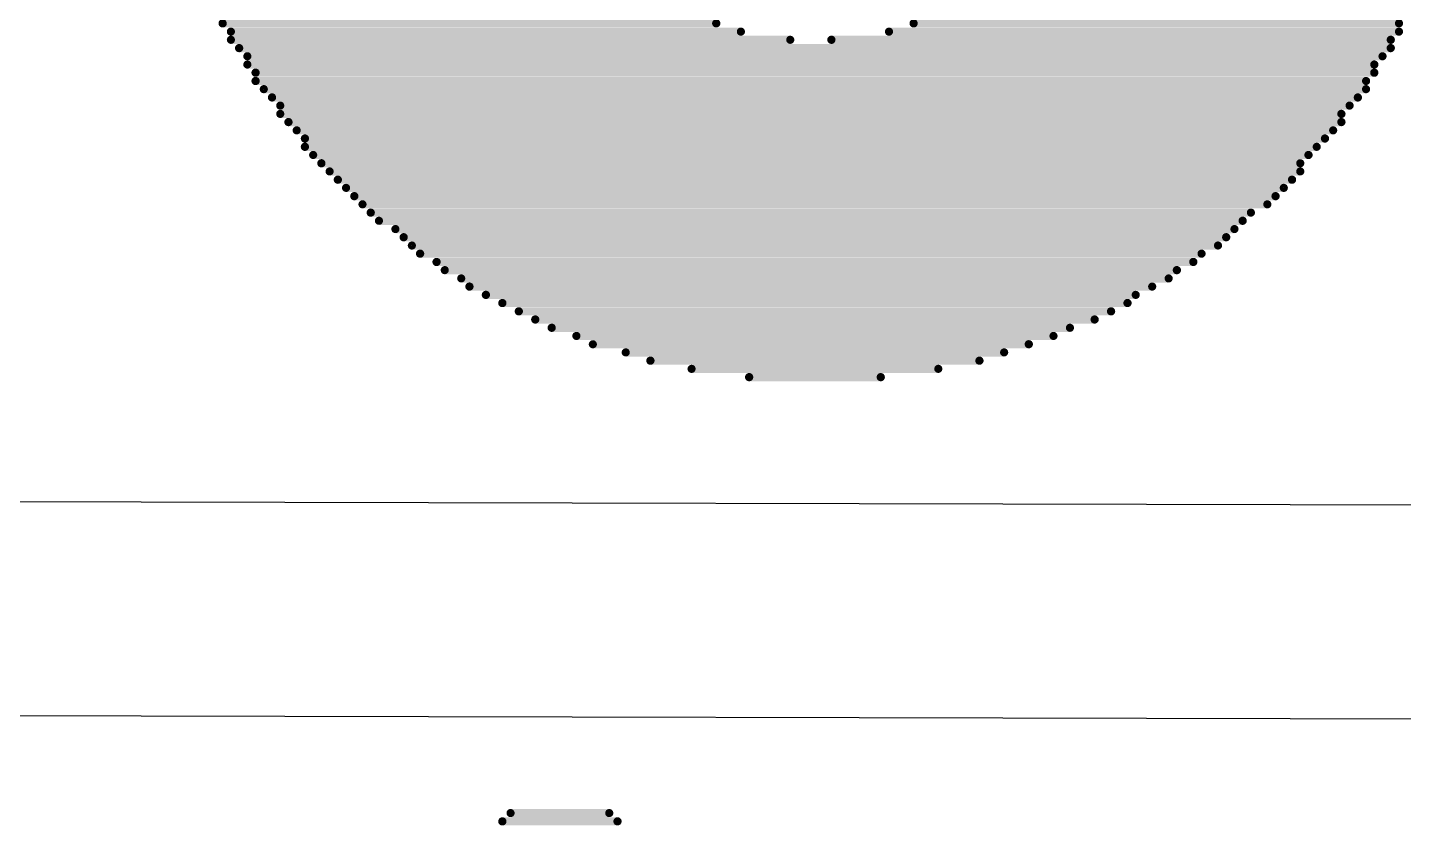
# Model space of a CAD drawing. Header units: inches. Extents: x 0 to 5455, y -5 to 5444.
# Drawn here: x 7.766 to 8.828, y 29.934 to 30.55 of the extents above; entities that cross this region are included whole.
import ezdxf

# ---------------------------------------------------------------- set-up
doc = ezdxf.new("R2010")
doc.units = ezdxf.units.IN
doc.layers.add('Bottom Overlay', color=54, linetype='Continuous')
doc.layers.add('Top Layer', color=1, linetype='Continuous')

# ---------------------------------------------------------------- blocks, each defined once
blk = doc.blocks.new('5394DE47_A0E8_4329_8464_7791B7C19310_33')
at = {"layer": 'Bottom Overlay'}
for points in [[(13.7112, -0.9813, 0.00635, 0.00635, 0), (13.6223, -0.9813, 0.00635, 0.00635, 0)], [(13.7048, -0.9877, 0.00635, 0.00635, 0), (13.6286, -0.9877, 0.00635, 0.00635, 0)], [(13.5651, -1.3306, 0.00635, 0.00635, 0), (13.3746, -1.3306, 0.00635, 0.00635, 0)], [(13.5207, -1.3242, 0.00635, 0.00635, 0), (13.4191, -1.3242, 0.00635, 0.00635, 0)], [(13.5969, -1.3369, 0.00635, 0.00635, 0), (13.3429, -1.3369, 0.00635, 0.00635, 0)], [(13.6413, -1.3496, 0.00635, 0.00635, 0), (13.3048, -1.3496, 0.00635, 0.00635, 0)], [(13.6159, -1.3433, 0.00635, 0.00635, 0), (13.3238, -1.3433, 0.00635, 0.00635, 0)], [(13.6731, -1.3623, 0.00635, 0.00635, 0), (13.273, -1.3623, 0.00635, 0.00635, 0)], [(13.654, -1.356, 0.00635, 0.00635, 0), (13.2857, -1.356, 0.00635, 0.00635, 0)], [(13.6858, -1.3687, 0.00635, 0.00635, 0), (13.254, -1.3687, 0.00635, 0.00635, 0)], [(13.7112, -1.3814, 0.00635, 0.00635, 0), (13.2286, -1.3814, 0.00635, 0.00635, 0)], [(13.6985, -1.375, 0.00635, 0.00635, 0), (13.2413, -1.375, 0.00635, 0.00635, 0)], [(13.7366, -1.3941, 0.00635, 0.00635, 0), (13.2095, -1.3941, 0.00635, 0.00635, 0)], [(13.7239, -1.3877, 0.00635, 0.00635, 0), (13.2222, -1.3877, 0.00635, 0.00635, 0)], [(13.7429, -1.4004, 0.00635, 0.00635, 0), (13.1968, -1.4004, 0.00635, 0.00635, 0)], [(13.762, -1.4131, 0.00635, 0.00635, 0), (13.1778, -1.4131, 0.00635, 0.00635, 0)], [(13.7556, -1.4068, 0.00635, 0.00635, 0), (13.1905, -1.4068, 0.00635, 0.00635, 0)], [(13.781, -1.4258, 0.00635, 0.00635, 0), (13.1587, -1.4258, 0.00635, 0.00635, 0)], [(13.7747, -1.4195, 0.00635, 0.00635, 0), (13.1714, -1.4195, 0.00635, 0.00635, 0)], [(13.7874, -1.4322, 0.00635, 0.00635, 0), (13.1524, -1.4322, 0.00635, 0.00635, 0)], [(13.8064, -1.4449, 0.00635, 0.00635, 0), (13.1397, -1.4449, 0.00635, 0.00635, 0)], [(13.7937, -1.4385, 0.00635, 0.00635, 0), (13.146, -1.4385, 0.00635, 0.00635, 0)], [(13.8191, -1.4576, 0.00635, 0.00635, 0), (13.1206, -1.4576, 0.00635, 0.00635, 0)], [(13.8128, -1.4512, 0.00635, 0.00635, 0), (13.1333, -1.4512, 0.00635, 0.00635, 0)], [(13.8255, -1.4639, 0.00635, 0.00635, 0), (13.1143, -1.4639, 0.00635, 0.00635, 0)], [(13.8382, -1.4766, 0.00635, 0.00635, 0), (13.1016, -1.4766, 0.00635, 0.00635, 0)], [(13.8318, -1.4703, 0.00635, 0.00635, 0), (13.1079, -1.4703, 0.00635, 0.00635, 0)], [(13.8445, -1.483, 0.00635, 0.00635, 0), (13.0952, -1.483, 0.00635, 0.00635, 0)], [(13.8509, -1.4893, 0.00635, 0.00635, 0), (13.0952, -1.4893, 0.00635, 0.00635, 0)], [(13.8572, -1.4957, 0.00635, 0.00635, 0), (13.0889, -1.4957, 0.00635, 0.00635, 0)], [(13.8636, -1.5084, 0.00635, 0.00635, 0), (13.0762, -1.5084, 0.00635, 0.00635, 0)], [(13.8636, -1.502, 0.00635, 0.00635, 0), (13.0825, -1.502, 0.00635, 0.00635, 0)], [(13.8763, -1.5211, 0.00635, 0.00635, 0), (13.0635, -1.5211, 0.00635, 0.00635, 0)], [(13.8699, -1.5147, 0.00635, 0.00635, 0), (13.0698, -1.5147, 0.00635, 0.00635, 0)], [(13.8826, -1.5274, 0.00635, 0.00635, 0), (13.0635, -1.5274, 0.00635, 0.00635, 0)], [(13.889, -1.5401, 0.00635, 0.00635, 0), (13.0508, -1.5401, 0.00635, 0.00635, 0)], [(13.8826, -1.5338, 0.00635, 0.00635, 0), (13.0571, -1.5338, 0.00635, 0.00635, 0)], [(13.8953, -1.5465, 0.00635, 0.00635, 0), (13.0444, -1.5465, 0.00635, 0.00635, 0)], [(13.9017, -1.5528, 0.00635, 0.00635, 0), (13.0444, -1.5528, 0.00635, 0.00635, 0)], [(13.9017, -1.5592, 0.00635, 0.00635, 0), (13.0381, -1.5592, 0.00635, 0.00635, 0)], [(13.908, -1.5719, 0.00635, 0.00635, 0), (13.0317, -1.5719, 0.00635, 0.00635, 0)], [(13.908, -1.5655, 0.00635, 0.00635, 0), (13.0381, -1.5655, 0.00635, 0.00635, 0)], [(13.9144, -1.5782, 0.00635, 0.00635, 0), (13.0254, -1.5782, 0.00635, 0.00635, 0)], [(13.4572, -1.5846, 0.00635, 0.00635, 0), (13.0254, -1.5846, 0.00635, 0.00635, 0)], [(13.9207, -1.5846, 0.00635, 0.00635, 0), (13.4889, -1.5846, 0.00635, 0.00635, 0)], [(13.4127, -1.5909, 0.00635, 0.00635, 0), (13.019, -1.5909, 0.00635, 0.00635, 0)], [(13.9207, -1.5909, 0.00635, 0.00635, 0), (13.527, -1.5909, 0.00635, 0.00635, 0)], [(13.3937, -1.5973, 0.00635, 0.00635, 0), (13.019, -1.5973, 0.00635, 0.00635, 0)], [(13.9271, -1.5973, 0.00635, 0.00635, 0), (13.5461, -1.5973, 0.00635, 0.00635, 0)]]:
    blk.add_lwpolyline(points, format="xyseb", dxfattribs=at)
for points in [[(13.6207, -0.9813, 0.00317, 0.00317, 1), (13.6239, -0.9813, 0.00317, 0.00317, 1)], [(13.6271, -0.9877, 0.00317, 0.00317, 1), (13.6302, -0.9877, 0.00317, 0.00317, 1)], [(13.7033, -0.9877, 0.00317, 0.00317, 1), (13.7064, -0.9877, 0.00317, 0.00317, 1)], [(13.7096, -0.9813, 0.00317, 0.00317, 1), (13.7128, -0.9813, 0.00317, 0.00317, 1)], [(13.3731, -1.3306, 0.00317, 0.00317, 1), (13.3762, -1.3306, 0.00317, 0.00317, 1)], [(13.4175, -1.3242, 0.00317, 0.00317, 1), (13.4207, -1.3242, 0.00317, 0.00317, 1)], [(13.5191, -1.3242, 0.00317, 0.00317, 1), (13.5223, -1.3242, 0.00317, 0.00317, 1)], [(13.5636, -1.3306, 0.00317, 0.00317, 1), (13.5667, -1.3306, 0.00317, 0.00317, 1)], [(13.3413, -1.3369, 0.00317, 0.00317, 1), (13.3445, -1.3369, 0.00317, 0.00317, 1)], [(13.5953, -1.3369, 0.00317, 0.00317, 1), (13.5985, -1.3369, 0.00317, 0.00317, 1)], [(13.3032, -1.3496, 0.00317, 0.00317, 1), (13.3064, -1.3496, 0.00317, 0.00317, 1)], [(13.3223, -1.3433, 0.00317, 0.00317, 1), (13.3254, -1.3433, 0.00317, 0.00317, 1)], [(13.6144, -1.3433, 0.00317, 0.00317, 1), (13.6175, -1.3433, 0.00317, 0.00317, 1)], [(13.6398, -1.3496, 0.00317, 0.00317, 1), (13.6429, -1.3496, 0.00317, 0.00317, 1)], [(13.2715, -1.3623, 0.00317, 0.00317, 1), (13.2746, -1.3623, 0.00317, 0.00317, 1)], [(13.2842, -1.356, 0.00317, 0.00317, 1), (13.2873, -1.356, 0.00317, 0.00317, 1)], [(13.6525, -1.356, 0.00317, 0.00317, 1), (13.6556, -1.356, 0.00317, 0.00317, 1)], [(13.6715, -1.3623, 0.00317, 0.00317, 1), (13.6747, -1.3623, 0.00317, 0.00317, 1)], [(13.2524, -1.3687, 0.00317, 0.00317, 1), (13.2556, -1.3687, 0.00317, 0.00317, 1)], [(13.6842, -1.3687, 0.00317, 0.00317, 1), (13.6874, -1.3687, 0.00317, 0.00317, 1)], [(13.227, -1.3814, 0.00317, 0.00317, 1), (13.2302, -1.3814, 0.00317, 0.00317, 1)], [(13.2397, -1.375, 0.00317, 0.00317, 1), (13.2429, -1.375, 0.00317, 0.00317, 1)], [(13.6969, -1.375, 0.00317, 0.00317, 1), (13.7001, -1.375, 0.00317, 0.00317, 1)], [(13.7096, -1.3814, 0.00317, 0.00317, 1), (13.7128, -1.3814, 0.00317, 0.00317, 1)], [(13.208, -1.3941, 0.00317, 0.00317, 1), (13.2111, -1.3941, 0.00317, 0.00317, 1)], [(13.2207, -1.3877, 0.00317, 0.00317, 1), (13.2238, -1.3877, 0.00317, 0.00317, 1)], [(13.7223, -1.3877, 0.00317, 0.00317, 1), (13.7255, -1.3877, 0.00317, 0.00317, 1)], [(13.735, -1.3941, 0.00317, 0.00317, 1), (13.7382, -1.3941, 0.00317, 0.00317, 1)], [(13.1953, -1.4004, 0.00317, 0.00317, 1), (13.1984, -1.4004, 0.00317, 0.00317, 1)], [(13.7414, -1.4004, 0.00317, 0.00317, 1), (13.7445, -1.4004, 0.00317, 0.00317, 1)], [(13.1762, -1.4131, 0.00317, 0.00317, 1), (13.1794, -1.4131, 0.00317, 0.00317, 1)], [(13.1889, -1.4068, 0.00317, 0.00317, 1), (13.1921, -1.4068, 0.00317, 0.00317, 1)], [(13.7541, -1.4068, 0.00317, 0.00317, 1), (13.7572, -1.4068, 0.00317, 0.00317, 1)], [(13.7604, -1.4131, 0.00317, 0.00317, 1), (13.7636, -1.4131, 0.00317, 0.00317, 1)], [(13.1572, -1.4258, 0.00317, 0.00317, 1), (13.1603, -1.4258, 0.00317, 0.00317, 1)], [(13.1699, -1.4195, 0.00317, 0.00317, 1), (13.173, -1.4195, 0.00317, 0.00317, 1)], [(13.7731, -1.4195, 0.00317, 0.00317, 1), (13.7763, -1.4195, 0.00317, 0.00317, 1)], [(13.7795, -1.4258, 0.00317, 0.00317, 1), (13.7826, -1.4258, 0.00317, 0.00317, 1)], [(13.1508, -1.4322, 0.00317, 0.00317, 1), (13.154, -1.4322, 0.00317, 0.00317, 1)], [(13.7858, -1.4322, 0.00317, 0.00317, 1), (13.789, -1.4322, 0.00317, 0.00317, 1)], [(13.1381, -1.4449, 0.00317, 0.00317, 1), (13.1413, -1.4449, 0.00317, 0.00317, 1)], [(13.1445, -1.4385, 0.00317, 0.00317, 1), (13.1476, -1.4385, 0.00317, 0.00317, 1)], [(13.7922, -1.4385, 0.00317, 0.00317, 1), (13.7953, -1.4385, 0.00317, 0.00317, 1)], [(13.8049, -1.4449, 0.00317, 0.00317, 1), (13.808, -1.4449, 0.00317, 0.00317, 1)], [(13.1191, -1.4576, 0.00317, 0.00317, 1), (13.1222, -1.4576, 0.00317, 0.00317, 1)], [(13.1318, -1.4512, 0.00317, 0.00317, 1), (13.1349, -1.4512, 0.00317, 0.00317, 1)], [(13.8112, -1.4512, 0.00317, 0.00317, 1), (13.8144, -1.4512, 0.00317, 0.00317, 1)], [(13.8176, -1.4576, 0.00317, 0.00317, 1), (13.8207, -1.4576, 0.00317, 0.00317, 1)], [(13.1127, -1.4639, 0.00317, 0.00317, 1), (13.1159, -1.4639, 0.00317, 0.00317, 1)], [(13.8239, -1.4639, 0.00317, 0.00317, 1), (13.8271, -1.4639, 0.00317, 0.00317, 1)], [(13.1, -1.4766, 0.00317, 0.00317, 1), (13.1032, -1.4766, 0.00317, 0.00317, 1)], [(13.1064, -1.4703, 0.00317, 0.00317, 1), (13.1095, -1.4703, 0.00317, 0.00317, 1)], [(13.8303, -1.4703, 0.00317, 0.00317, 1), (13.8334, -1.4703, 0.00317, 0.00317, 1)], [(13.8366, -1.4766, 0.00317, 0.00317, 1), (13.8398, -1.4766, 0.00317, 0.00317, 1)], [(13.0937, -1.483, 0.00317, 0.00317, 1), (13.0968, -1.483, 0.00317, 0.00317, 1)], [(13.0937, -1.4893, 0.00317, 0.00317, 1), (13.0968, -1.4893, 0.00317, 0.00317, 1)], [(13.843, -1.483, 0.00317, 0.00317, 1), (13.8461, -1.483, 0.00317, 0.00317, 1)], [(13.8493, -1.4893, 0.00317, 0.00317, 1), (13.8525, -1.4893, 0.00317, 0.00317, 1)], [(13.0873, -1.4957, 0.00317, 0.00317, 1), (13.0905, -1.4957, 0.00317, 0.00317, 1)], [(13.8557, -1.4957, 0.00317, 0.00317, 1), (13.8588, -1.4957, 0.00317, 0.00317, 1)], [(13.0746, -1.5084, 0.00317, 0.00317, 1), (13.0778, -1.5084, 0.00317, 0.00317, 1)], [(13.081, -1.502, 0.00317, 0.00317, 1), (13.0841, -1.502, 0.00317, 0.00317, 1)], [(13.862, -1.502, 0.00317, 0.00317, 1), (13.8652, -1.502, 0.00317, 0.00317, 1)], [(13.862, -1.5084, 0.00317, 0.00317, 1), (13.8652, -1.5084, 0.00317, 0.00317, 1)], [(13.0619, -1.5211, 0.00317, 0.00317, 1), (13.0651, -1.5211, 0.00317, 0.00317, 1)], [(13.0683, -1.5147, 0.00317, 0.00317, 1), (13.0714, -1.5147, 0.00317, 0.00317, 1)], [(13.8684, -1.5147, 0.00317, 0.00317, 1), (13.8715, -1.5147, 0.00317, 0.00317, 1)], [(13.8747, -1.5211, 0.00317, 0.00317, 1), (13.8779, -1.5211, 0.00317, 0.00317, 1)], [(13.0619, -1.5274, 0.00317, 0.00317, 1), (13.0651, -1.5274, 0.00317, 0.00317, 1)], [(13.8811, -1.5274, 0.00317, 0.00317, 1), (13.8842, -1.5274, 0.00317, 0.00317, 1)], [(13.0492, -1.5401, 0.00317, 0.00317, 1), (13.0524, -1.5401, 0.00317, 0.00317, 1)], [(13.0556, -1.5338, 0.00317, 0.00317, 1), (13.0587, -1.5338, 0.00317, 0.00317, 1)], [(13.8811, -1.5338, 0.00317, 0.00317, 1), (13.8842, -1.5338, 0.00317, 0.00317, 1)], [(13.8874, -1.5401, 0.00317, 0.00317, 1), (13.8906, -1.5401, 0.00317, 0.00317, 1)], [(13.0429, -1.5465, 0.00317, 0.00317, 1), (13.046, -1.5465, 0.00317, 0.00317, 1)], [(13.0429, -1.5528, 0.00317, 0.00317, 1), (13.046, -1.5528, 0.00317, 0.00317, 1)], [(13.8938, -1.5465, 0.00317, 0.00317, 1), (13.8969, -1.5465, 0.00317, 0.00317, 1)], [(13.9001, -1.5528, 0.00317, 0.00317, 1), (13.9033, -1.5528, 0.00317, 0.00317, 1)], [(13.0365, -1.5592, 0.00317, 0.00317, 1), (13.0397, -1.5592, 0.00317, 0.00317, 1)], [(13.9001, -1.5592, 0.00317, 0.00317, 1), (13.9033, -1.5592, 0.00317, 0.00317, 1)], [(13.0302, -1.5719, 0.00317, 0.00317, 1), (13.0333, -1.5719, 0.00317, 0.00317, 1)], [(13.0365, -1.5655, 0.00317, 0.00317, 1), (13.0397, -1.5655, 0.00317, 0.00317, 1)], [(13.9065, -1.5655, 0.00317, 0.00317, 1), (13.9096, -1.5655, 0.00317, 0.00317, 1)], [(13.9065, -1.5719, 0.00317, 0.00317, 1), (13.9096, -1.5719, 0.00317, 0.00317, 1)], [(13.0238, -1.5782, 0.00317, 0.00317, 1), (13.027, -1.5782, 0.00317, 0.00317, 1)], [(13.0238, -1.5846, 0.00317, 0.00317, 1), (13.027, -1.5846, 0.00317, 0.00317, 1)], [(13.4556, -1.5846, 0.00317, 0.00317, 1), (13.4588, -1.5846, 0.00317, 0.00317, 1)], [(13.4874, -1.5846, 0.00317, 0.00317, 1), (13.4905, -1.5846, 0.00317, 0.00317, 1)], [(13.9128, -1.5782, 0.00317, 0.00317, 1), (13.916, -1.5782, 0.00317, 0.00317, 1)], [(13.9192, -1.5846, 0.00317, 0.00317, 1), (13.9223, -1.5846, 0.00317, 0.00317, 1)], [(13.0175, -1.5909, 0.00317, 0.00317, 1), (13.0206, -1.5909, 0.00317, 0.00317, 1)], [(13.4112, -1.5909, 0.00317, 0.00317, 1), (13.4143, -1.5909, 0.00317, 0.00317, 1)], [(13.5255, -1.5909, 0.00317, 0.00317, 1), (13.5286, -1.5909, 0.00317, 0.00317, 1)], [(13.9192, -1.5909, 0.00317, 0.00317, 1), (13.9223, -1.5909, 0.00317, 0.00317, 1)], [(13.0175, -1.5973, 0.00317, 0.00317, 1), (13.0206, -1.5973, 0.00317, 0.00317, 1)], [(13.3921, -1.5973, 0.00317, 0.00317, 1), (13.3953, -1.5973, 0.00317, 0.00317, 1)], [(13.5445, -1.5973, 0.00317, 0.00317, 1), (13.5477, -1.5973, 0.00317, 0.00317, 1)], [(13.9255, -1.5973, 0.00317, 0.00317, 1), (13.9287, -1.5973, 0.00317, 0.00317, 1)]]:
    blk.add_lwpolyline(points, format="xyseb", close=True, dxfattribs=at)

msp = doc.modelspace()

# ---------------------------------------------------------------- linework, layer by layer
at = {"layer": 'Top Layer'}
for p, q in [((10.9402, 30.1765), (4.7556, 30.1907)), ((6.8428, 30.021), (10.9398, 30.0116))]:
    msp.add_line(p, q, dxfattribs=at)

# ---------------------------------------------------------------- block references
at = {"rotation": 180}
msp.add_blockref('5394DE47_A0E8_4329_8464_7791B7C19310_33', (21.844, 28.956), dxfattribs=at)

doc.saveas('drawing.dxf')
